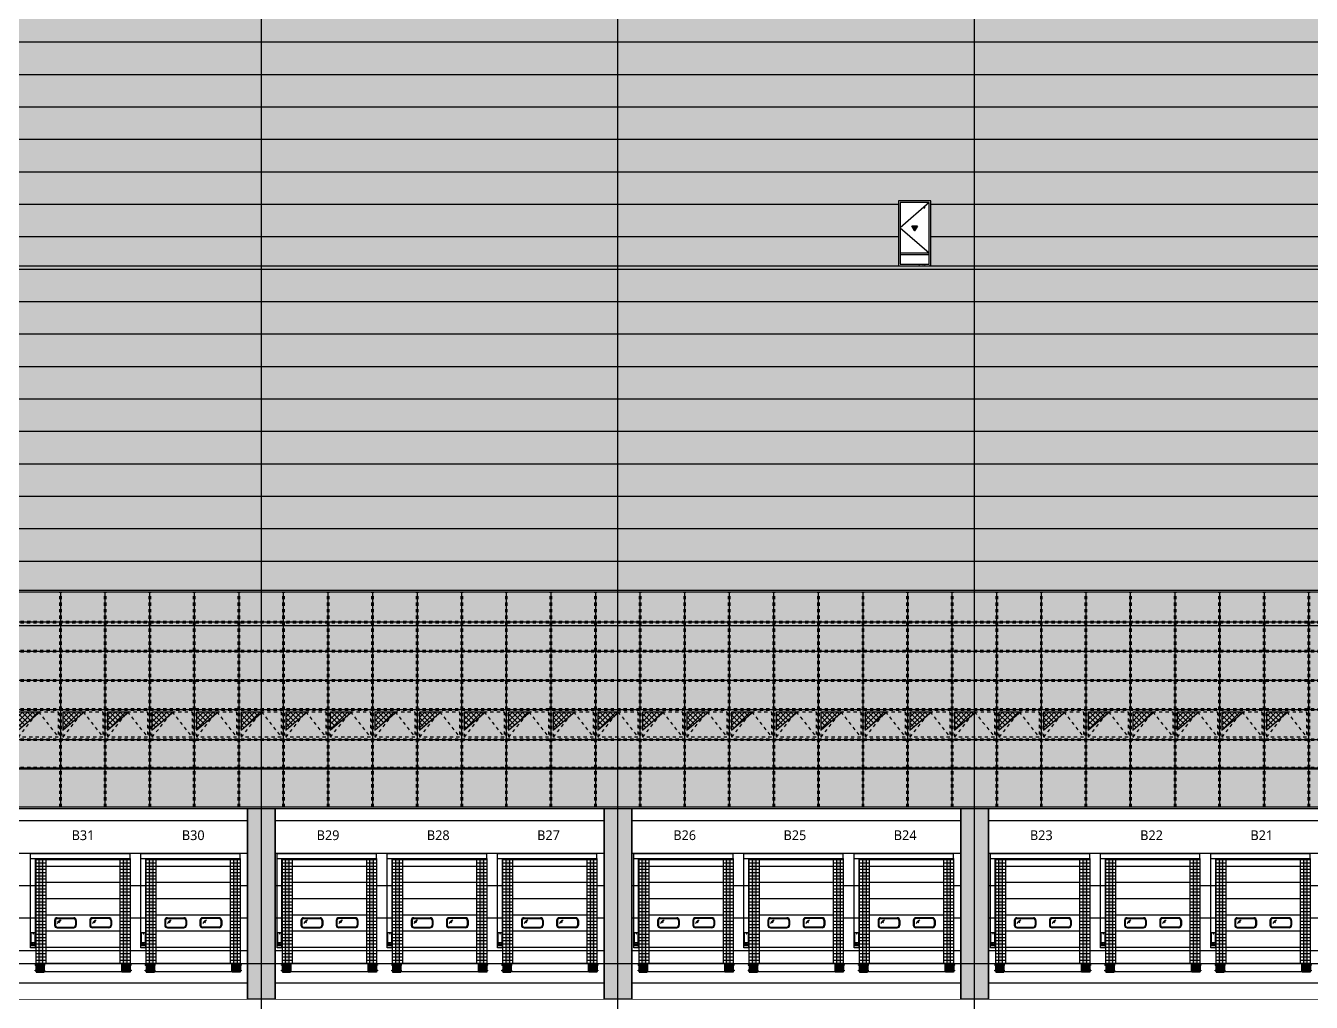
# Model space of a CAD drawing. Header units: millimetres. Extents: x 37653813 to 38677796, y 586285 to 874285.
# Drawn here: x 37840907 to 37880558, y 763942 to 794042 of the extents above; entities that cross this region are included whole.
import ezdxf
from ezdxf.enums import TextEntityAlignment as Align

# ---------------------------------------------------------------- set-up
doc = ezdxf.new("R2010")
doc.units = ezdxf.units.MM
doc.header["$LTSCALE"] = 1000
doc.header["$MEASUREMENT"] = 0
doc.linetypes.add('-HID', pattern=[2.5, 1.5, -1])
doc.linetypes.add('HIDDEN', pattern=[2, 1, -1])
doc.layers.get('0').update_dxf_attribs({"linetype": 'CONTINUOUS'})
doc.layers.get('Defpoints').update_dxf_attribs({"color": 161, "linetype": 'CONTINUOUS'})
for name, color, linetype in [('251', 251, 'CONTINUOUS'), ('cen', 1, 'CONTINUOUS'), ('ELE-3', 7, 'CONTINUOUS'), ('ELE-5', 5, 'CONTINUOUS'), ('ELE2', 3, 'CONTINUOUS'), ('HAT-251', 251, 'CONTINUOUS'), ('HAT-253', 253, 'CONTINUOUS'), ('HAT-BACK', 252, 'CONTINUOUS'), ('hatch', 8, 'CONTINUOUS'), ('OPEN', 1, '-HID'), ('TEX', 3, 'CONTINUOUS'), ('WID', 4, 'CONTINUOUS'), ('WIN', 4, 'CONTINUOUS'), ('WIN(커튼월)_외부', 4, 'CONTINUOUS'), ('WIN(커튼월_HID)_외부', 252, 'HIDDEN'), ('WIN_3(커튼월)_외부', 252, 'HIDDEN'), ('먹-적색 14', 14, 'CONTINUOUS'), ('먹-적색(가로선) 26', 26, 'CONTINUOUS'), ('먹-흰색 255', 255, 'CONTINUOUS')]:
    doc.layers.add(name, color=color, linetype=linetype)
doc.layers.add('먹-WIN(커튼월)', color=7, linetype='CONTINUOUS', true_color=0xe0f2ff)
doc.styles.add('나눔바른고딕', font='NanumBarunGothic.ttf')

# ---------------------------------------------------------------- blocks, each defined once
blk = doc.blocks.new('AW_1.0X1.5_(소방)')
at = {"ltscale": 1000}
blk.add_wipeout([(1000, 2000), (0, 2000), (0, 0), (1000, 0)], dxfattribs=at).dxf.layer = 'WID'
h = blk.add_hatch(color=1)
h.dxf.hatch_style = 1
h.paths.add_polyline_path([(500, 1075), (587, 1225), (413, 1225)])
at = {"layer": 'HAT-BACK', "ltscale": 1000}
h = blk.add_hatch(color=253, dxfattribs=at)
h.dxf.hatch_style = 1
edge = h.paths.add_edge_path()
edge.add_arc((200, 1800), 15, 180, 540, ccw=False)
at = {"color": 1}
blk.add_lwpolyline([(500, 1075), (587, 1225), (413, 1225)], close=True, dxfattribs=at)
at = {"ltscale": 1000}
blk.add_lwpolyline([(500, 1075), (413, 1225), (587, 1225)], close=True, dxfattribs=at)
blk.add_circle((200, 1800), 15, dxfattribs=at)
at = {"layer": 'OPEN', "ltscale": 700}
blk.add_lwpolyline([(50, 1950), (950, 1175), (50, 400)], dxfattribs=at)
at = {"layer": 'WID', "ltscale": 1000}
for p, q in [((950, 400), (50, 400)), ((950, 350), (50, 350))]:
    blk.add_line(p, q, dxfattribs=at)
for points in [[(1000, 0), (0, 0), (0, 2000), (1000, 2000)], [(950, 50), (50, 50), (50, 1950), (950, 1950)]]:
    blk.add_lwpolyline(points, close=True, dxfattribs=at)
at = {"layer": 'Defpoints', "style": '나눔바른고딕'}
blk.add_text('AW(1.0X1.5)-소방대진입창호', height=25, dxfattribs=at).set_placement((15, 15))
blk = doc.blocks.new('저온 OVERHEAD DOOR')
blk.add_wipeout([(2600, 3382), (-465, 3382), (-465, 3230), (-300, 3230), (-300, -250), (2600, -250)]).dxf.layer = 'ELE-5'
at = {"ltscale": 2}
for points in [[(-100, 3230), (-200, 3230), (-200, 0), (-100, 0)], [(2500, 3230), (2400, 3230), (2400, 0), (2500, 0)]]:
    blk.add_hatch(color=256, dxfattribs=at).paths.add_polyline_path(points)
for p, q in [((-465, 3382), (2600, 3382)), ((-465, 482), (-465, 3382)), ((-465, 3230), (2600, 3230)), ((-315, 482), (-315, 3230)), ((2600, 3230), (2600, 3382)), ((272, 1325), (272, 1175)), ((297, 1325), (297, 1175)), ((352, 1405), (862, 1405)), ((352, 1405), (862, 1405)), ((352, 1380), (862, 1380)), ((352, 1380), (862, 1380)), ((471, 1339), (357, 1230)), ((441, 1329), (368, 1260)), ((444, 1289), (409, 1253)), ((917, 1325), (917, 1175)), ((942, 1325), (942, 1175)), ((1358, 1325), (1358, 1175)), ((1383, 1325), (1383, 1175)), ((1948, 1405), (1438, 1405)), ((1948, 1405), (1438, 1405)), ((1948, 1380), (1438, 1380)), ((1948, 1380), (1438, 1380)), ((1558, 1339), (1444, 1230)), ((1528, 1329), (1455, 1260)), ((1531, 1289), (1496, 1253)), ((2003, 1325), (2003, 1175)), ((2028, 1325), (2028, 1175)), ((-445, 553), (-445, 953)), ((-445, 953), (-325, 953)), ((-390, 937), (-390, 928)), ((-380, 937), (-380, 928)), ((-325, 553), (-325, 953)), ((352, 1120), (862, 1120)), ((352, 1095), (862, 1095)), ((1948, 1120), (1438, 1120)), ((1948, 1095), (1438, 1095)), ((-315, 482), (-465, 482)), ((-445, 641), (-325, 641)), ((-445, 553), (-325, 553)), ((-425, 565), (-425, 574)), ((-355, 581), (-415, 581)), ((-415, 565), (-415, 574)), ((-385, 581), (-385, 641)), ((-355, 565), (-355, 574)), ((-345, 565), (-345, 574)), ((-300, 0), (-300, -270)), ((-300, 0), (-50, 0)), ((-290, 0), (-290, -270)), ((-280, 0), (-280, -270)), ((-270, 0), (-270, -270)), ((-260, 0), (-260, -270)), ((-250, 0), (-250, -270)), ((-240, 0), (-240, -270)), ((-230, 0), (-230, -270)), ((-220, 0), (-220, -270)), ((-210, 0), (-210, -270)), ((-200, 0), (-200, -270)), ((-190, 0), (-190, -270)), ((-180, 0), (-180, -270)), ((-170, 0), (-170, -270)), ((-160, 0), (-160, -270)), ((-150, 0), (-150, -270)), ((-140, 0), (-140, -270)), ((-130, 0), (-130, -270)), ((-120, 0), (-120, -270)), ((-110, 0), (-110, -270)), ((-100, 0), (-100, -270)), ((-90, 0), (-90, -270)), ((-80, 0), (-80, -270)), ((-70, 0), (-70, -270)), ((-60, 0), (-60, -270)), ((-50, 0), (-50, -270)), ((2600, 0), (2350, 0)), ((2350, 0), (2350, -270)), ((2360, 0), (2360, -270)), ((2370, 0), (2370, -270)), ((2380, 0), (2380, -270)), ((2390, 0), (2390, -270)), ((2400, 0), (2400, -270)), ((2410, 0), (2410, -270)), ((2420, 0), (2420, -270)), ((2430, 0), (2430, -270)), ((2440, 0), (2440, -270)), ((2450, 0), (2450, -270)), ((2460, 0), (2460, -270)), ((2470, 0), (2470, -270)), ((2480, 0), (2480, -270)), ((2490, 0), (2490, -270)), ((2500, 0), (2500, -270)), ((2510, 0), (2510, -270)), ((2520, 0), (2520, -270)), ((2530, 0), (2530, -270)), ((2540, 0), (2540, -270)), ((2550, 0), (2550, -270)), ((2560, 0), (2560, -270)), ((2570, 0), (2570, -270)), ((2580, 0), (2580, -270)), ((2590, 0), (2590, -270)), ((2600, 0), (2600, -270)), ((-329, -42), (-330, -43)), ((-330, -43), (-330, -59)), ((-330, -59), (-329, -60)), ((-329, -210), (-330, -211)), ((-330, -211), (-330, -227)), ((-330, -227), (-329, -228)), ((-329, -42), (-317, -42)), ((-329, -60), (-317, -60)), ((-329, -210), (-317, -210)), ((-329, -228), (-317, -228)), ((-317, -40), (-317, -62)), ((-306, -40), (-317, -40)), ((-317, -42), (-44, -42)), ((-317, -60), (-44, -60)), ((-306, -62), (-317, -62)), ((-317, -208), (-317, -230)), ((-306, -208), (-317, -208)), ((-317, -210), (-44, -210)), ((-317, -228), (-44, -228)), ((-306, -230), (-317, -230)), ((-306, -15), (-300, -15)), ((-306, -15), (-306, -255)), ((-306, -25), (-296, -15)), ((-306, -25), (-306, -245)), ((-296, -255), (-306, -245)), ((-306, -255), (-300, -255)), ((-300, -15), (-300, -255)), ((-300, -245), (-300, -270)), ((-300, -270), (-50, -270)), ((-231, -15), (-296, -15)), ((-231, -255), (-296, -255)), ((-231, -255), (-231, -15)), ((-119, -25), (-109, -15)), ((-119, -25), (-119, -245)), ((-109, -255), (-119, -245)), ((-50, -15), (-109, -15)), ((-50, -255), (-109, -255)), ((-50, -15), (-44, -15)), ((-50, -15), (-50, -255)), ((-50, -245), (-50, -270)), ((-50, -255), (-44, -255)), ((-44, -15), (-44, -255)), ((-37, -40), (-44, -40)), ((-37, -62), (-44, -62)), ((-37, -208), (-44, -208)), ((-37, -230), (-44, -230)), ((-37, -40), (-37, -62)), ((-37, -208), (-37, -230)), ((2337, -40), (2337, -62)), ((2337, -40), (2344, -40)), ((2337, -62), (2344, -62)), ((2337, -208), (2337, -230)), ((2337, -208), (2344, -208)), ((2337, -230), (2344, -230)), ((2350, -15), (2344, -15)), ((2344, -15), (2344, -255)), ((2617, -42), (2344, -42)), ((2617, -60), (2344, -60)), ((2617, -210), (2344, -210)), ((2617, -228), (2344, -228)), ((2350, -255), (2344, -255)), ((2350, -15), (2409, -15)), ((2350, -15), (2350, -255)), ((2350, -245), (2350, -270)), ((2350, -255), (2409, -255)), ((2600, -270), (2350, -270)), ((2419, -25), (2409, -15)), ((2409, -255), (2419, -245)), ((2419, -25), (2419, -245)), ((2531, -15), (2596, -15)), ((2531, -255), (2531, -15)), ((2531, -255), (2596, -255)), ((2606, -25), (2596, -15)), ((2596, -255), (2606, -245)), ((2606, -15), (2600, -15)), ((2600, -15), (2600, -255)), ((2600, -245), (2600, -270)), ((2606, -255), (2600, -255)), ((2606, -15), (2606, -255)), ((2606, -25), (2606, -245)), ((2606, -40), (2617, -40)), ((2606, -62), (2617, -62)), ((2606, -208), (2617, -208)), ((2606, -230), (2617, -230)), ((2617, -40), (2617, -62)), ((2629, -42), (2617, -42)), ((2629, -60), (2617, -60)), ((2617, -208), (2617, -230)), ((2629, -210), (2617, -210)), ((2629, -228), (2617, -228)), ((2629, -42), (2630, -43)), ((2630, -59), (2629, -60)), ((2629, -210), (2630, -211)), ((2630, -227), (2629, -228)), ((2630, -43), (2630, -59)), ((2630, -211), (2630, -227))]:
    blk.add_line(p, q)
at = {"linetype": 'Continuous', "lineweight": -3}
for p, q in [((-300, 3200), (0, 3200)), ((0, 3200), (2300, 3200)), ((2300, 3200), (2600, 3200)), ((-300, 3100), (0, 3100)), ((-300, 3100), (0, 3100)), ((-300, 3000), (0, 3000)), ((-300, 3000), (0, 3000)), ((-300, 2900), (0, 2900)), ((-300, 2900), (0, 2900)), ((-300, 2800), (0, 2800)), ((-300, 2800), (0, 2800)), ((-300, 2800), (0, 2800)), ((0, 3000), (2300, 3000)), ((2300, 3100), (2600, 3100)), ((2300, 3100), (2600, 3100)), ((2300, 3000), (2600, 3000)), ((2300, 3000), (2600, 3000)), ((2300, 2900), (2600, 2900)), ((2300, 2900), (2600, 2900)), ((2300, 2800), (2600, 2800)), ((2300, 2800), (2600, 2800)), ((2300, 2800), (2600, 2800)), ((-300, 2700), (0, 2700)), ((-300, 2700), (0, 2700)), ((-300, 2700), (0, 2700)), ((-300, 2700), (0, 2700)), ((-300, 2700), (0, 2700)), ((-300, 2700), (0, 2700)), ((-300, 2700), (0, 2700)), ((-300, 2700), (0, 2700)), ((-300, 2700), (0, 2700)), ((-300, 2600), (0, 2600)), ((-300, 2600), (0, 2600)), ((-300, 2600), (0, 2600)), ((-300, 2600), (0, 2600)), ((-300, 2600), (0, 2600)), ((-300, 2600), (0, 2600)), ((-300, 2600), (0, 2600)), ((-300, 2600), (0, 2600)), ((-300, 2600), (0, 2600)), ((-300, 2600), (0, 2600)), ((-300, 2600), (0, 2600)), ((-300, 2600), (0, 2600)), ((-300, 2600), (0, 2600)), ((-300, 2600), (0, 2600)), ((-300, 2600), (0, 2600)), ((-300, 2600), (0, 2600)), ((-300, 2600), (0, 2600)), ((-300, 2600), (0, 2600)), ((-300, 2500), (0, 2500)), ((-300, 2500), (0, 2500)), ((-300, 2500), (0, 2500)), ((-300, 2500), (0, 2500)), ((-300, 2500), (0, 2500)), ((-300, 2500), (0, 2500)), ((-300, 2500), (0, 2500)), ((-300, 2500), (0, 2500)), ((-300, 2500), (0, 2500)), ((-300, 2500), (0, 2500)), ((-300, 2500), (0, 2500)), ((-300, 2500), (0, 2500)), ((-300, 2500), (0, 2500)), ((-300, 2500), (0, 2500)), ((-300, 2500), (0, 2500)), ((-300, 2500), (0, 2500)), ((-300, 2500), (0, 2500)), ((-300, 2500), (0, 2500)), ((-300, 2400), (0, 2400)), ((-300, 2400), (0, 2400)), ((-300, 2400), (0, 2400)), ((-300, 2400), (0, 2400)), ((-300, 2400), (0, 2400)), ((-300, 2400), (0, 2400)), ((-300, 2400), (0, 2400)), ((-300, 2400), (0, 2400)), ((-300, 2400), (0, 2400)), ((-300, 2400), (0, 2400)), ((-300, 2400), (0, 2400)), ((-300, 2400), (0, 2400)), ((-300, 2400), (0, 2400)), ((-300, 2400), (0, 2400)), ((-300, 2400), (0, 2400)), ((-300, 2400), (0, 2400)), ((-300, 2400), (0, 2400)), ((-300, 2400), (0, 2400)), ((2300, 2700), (2600, 2700)), ((2300, 2700), (2600, 2700)), ((2300, 2700), (2600, 2700)), ((2300, 2700), (2600, 2700)), ((2300, 2700), (2600, 2700)), ((2300, 2700), (2600, 2700)), ((2300, 2700), (2600, 2700)), ((2300, 2700), (2600, 2700)), ((2300, 2700), (2600, 2700)), ((2300, 2600), (2600, 2600)), ((2300, 2600), (2600, 2600)), ((2300, 2600), (2600, 2600)), ((2300, 2600), (2600, 2600)), ((2300, 2600), (2600, 2600)), ((2300, 2600), (2600, 2600)), ((2300, 2600), (2600, 2600)), ((2300, 2600), (2600, 2600)), ((2300, 2600), (2600, 2600)), ((2300, 2600), (2600, 2600)), ((2300, 2600), (2600, 2600)), ((2300, 2600), (2600, 2600)), ((2300, 2600), (2600, 2600)), ((2300, 2600), (2600, 2600)), ((2300, 2600), (2600, 2600)), ((2300, 2600), (2600, 2600)), ((2300, 2600), (2600, 2600)), ((2300, 2600), (2600, 2600)), ((2300, 2500), (2600, 2500)), ((2300, 2500), (2600, 2500)), ((2300, 2500), (2600, 2500)), ((2300, 2500), (2600, 2500)), ((2300, 2500), (2600, 2500)), ((2300, 2500), (2600, 2500)), ((2300, 2500), (2600, 2500)), ((2300, 2500), (2600, 2500)), ((2300, 2500), (2600, 2500)), ((2300, 2500), (2600, 2500)), ((2300, 2500), (2600, 2500)), ((2300, 2500), (2600, 2500)), ((2300, 2500), (2600, 2500)), ((2300, 2500), (2600, 2500)), ((2300, 2500), (2600, 2500)), ((2300, 2500), (2600, 2500)), ((2300, 2500), (2600, 2500)), ((2300, 2500), (2600, 2500)), ((2300, 2400), (2600, 2400)), ((2300, 2400), (2600, 2400)), ((2300, 2400), (2600, 2400)), ((2300, 2400), (2600, 2400)), ((2300, 2400), (2600, 2400)), ((2300, 2400), (2600, 2400)), ((2300, 2400), (2600, 2400)), ((2300, 2400), (2600, 2400)), ((2300, 2400), (2600, 2400)), ((2300, 2400), (2600, 2400)), ((2300, 2400), (2600, 2400)), ((2300, 2400), (2600, 2400)), ((2300, 2400), (2600, 2400)), ((2300, 2400), (2600, 2400)), ((2300, 2400), (2600, 2400)), ((2300, 2400), (2600, 2400)), ((2300, 2400), (2600, 2400)), ((2300, 2400), (2600, 2400)), ((-300, 2300), (0, 2300)), ((-300, 2300), (0, 2300)), ((-300, 2300), (0, 2300)), ((-300, 2300), (0, 2300)), ((-300, 2300), (0, 2300)), ((-300, 2300), (0, 2300)), ((-300, 2300), (0, 2300)), ((-300, 2300), (0, 2300)), ((-300, 2300), (0, 2300)), ((-300, 2300), (0, 2300)), ((-300, 2300), (0, 2300)), ((-300, 2300), (0, 2300)), ((-300, 2300), (0, 2300)), ((-300, 2300), (0, 2300)), ((-300, 2300), (0, 2300)), ((-300, 2300), (0, 2300)), ((-300, 2300), (0, 2300)), ((-300, 2300), (0, 2300)), ((-300, 2200), (0, 2200)), ((-300, 2200), (0, 2200)), ((-300, 2200), (0, 2200)), ((-300, 2200), (0, 2200)), ((-300, 2200), (0, 2200)), ((-300, 2200), (0, 2200)), ((-300, 2200), (0, 2200)), ((-300, 2200), (0, 2200)), ((-300, 2200), (0, 2200)), ((-300, 2200), (0, 2200)), ((-300, 2200), (0, 2200)), ((-300, 2200), (0, 2200)), ((-300, 2100), (0, 2100)), ((-300, 2100), (0, 2100)), ((-300, 2100), (0, 2100)), ((-300, 2100), (0, 2100)), ((-300, 2100), (0, 2100)), ((-300, 2100), (0, 2100)), ((-300, 2100), (0, 2100)), ((-300, 2100), (0, 2100)), ((-300, 2100), (0, 2100)), ((-300, 2100), (0, 2100)), ((-300, 2100), (0, 2100)), ((-300, 2100), (0, 2100)), ((-300, 2000), (0, 2000)), ((-300, 2000), (0, 2000)), ((-300, 2000), (0, 2000)), ((-300, 2000), (0, 2000)), ((-300, 2000), (0, 2000)), ((-300, 2000), (0, 2000)), ((-300, 2000), (0, 2000)), ((-300, 2000), (0, 2000)), ((-300, 2000), (0, 2000)), ((-300, 2000), (0, 2000)), ((-300, 2000), (0, 2000)), ((-300, 2000), (0, 2000)), ((2300, 2300), (2600, 2300)), ((2300, 2300), (2600, 2300)), ((2300, 2300), (2600, 2300)), ((2300, 2300), (2600, 2300)), ((2300, 2300), (2600, 2300)), ((2300, 2300), (2600, 2300)), ((2300, 2300), (2600, 2300)), ((2300, 2300), (2600, 2300)), ((2300, 2300), (2600, 2300)), ((2300, 2300), (2600, 2300)), ((2300, 2300), (2600, 2300)), ((2300, 2300), (2600, 2300)), ((2300, 2300), (2600, 2300)), ((2300, 2300), (2600, 2300)), ((2300, 2300), (2600, 2300)), ((2300, 2300), (2600, 2300)), ((2300, 2300), (2600, 2300)), ((2300, 2300), (2600, 2300)), ((2300, 2200), (2600, 2200)), ((2300, 2200), (2600, 2200)), ((2300, 2200), (2600, 2200)), ((2300, 2200), (2600, 2200)), ((2300, 2200), (2600, 2200)), ((2300, 2200), (2600, 2200)), ((2300, 2200), (2600, 2200)), ((2300, 2200), (2600, 2200)), ((2300, 2200), (2600, 2200)), ((2300, 2200), (2600, 2200)), ((2300, 2200), (2600, 2200)), ((2300, 2200), (2600, 2200)), ((2300, 2100), (2600, 2100)), ((2300, 2100), (2600, 2100)), ((2300, 2100), (2600, 2100)), ((2300, 2100), (2600, 2100)), ((2300, 2100), (2600, 2100)), ((2300, 2100), (2600, 2100)), ((2300, 2100), (2600, 2100)), ((2300, 2100), (2600, 2100)), ((2300, 2100), (2600, 2100)), ((2300, 2100), (2600, 2100)), ((2300, 2100), (2600, 2100)), ((2300, 2100), (2600, 2100)), ((2300, 2000), (2600, 2000)), ((2300, 2000), (2600, 2000)), ((2300, 2000), (2600, 2000)), ((2300, 2000), (2600, 2000)), ((2300, 2000), (2600, 2000)), ((2300, 2000), (2600, 2000)), ((2300, 2000), (2600, 2000)), ((2300, 2000), (2600, 2000)), ((2300, 2000), (2600, 2000)), ((2300, 2000), (2600, 2000)), ((2300, 2000), (2600, 2000)), ((2300, 2000), (2600, 2000)), ((-300, 1900), (0, 1900)), ((-300, 1900), (0, 1900)), ((-300, 1900), (0, 1900)), ((-300, 1900), (0, 1900)), ((-300, 1900), (0, 1900)), ((-300, 1900), (0, 1900)), ((-300, 1900), (0, 1900)), ((-300, 1900), (0, 1900)), ((-300, 1900), (0, 1900)), ((-300, 1900), (0, 1900)), ((-300, 1900), (0, 1900)), ((-300, 1900), (0, 1900)), ((-300, 1800), (0, 1800)), ((-300, 1800), (0, 1800)), ((-300, 1800), (0, 1800)), ((-300, 1800), (0, 1800)), ((-300, 1800), (0, 1800)), ((-300, 1800), (0, 1800)), ((-300, 1800), (0, 1800)), ((-300, 1800), (0, 1800)), ((-300, 1800), (0, 1800)), ((-300, 1800), (0, 1800)), ((-300, 1800), (0, 1800)), ((-300, 1800), (0, 1800)), ((-300, 1700), (0, 1700)), ((-300, 1700), (0, 1700)), ((-300, 1700), (0, 1700)), ((-300, 1700), (0, 1700)), ((-300, 1700), (0, 1700)), ((-300, 1700), (0, 1700)), ((-300, 1700), (0, 1700)), ((-300, 1700), (0, 1700)), ((-300, 1700), (0, 1700)), ((-300, 1700), (0, 1700)), ((-300, 1700), (0, 1700)), ((-300, 1700), (0, 1700)), ((-300, 1600), (0, 1600)), ((-300, 1600), (0, 1600)), ((-300, 1600), (0, 1600)), ((2300, 1900), (2600, 1900)), ((2300, 1900), (2600, 1900)), ((2300, 1900), (2600, 1900)), ((2300, 1900), (2600, 1900)), ((2300, 1900), (2600, 1900)), ((2300, 1900), (2600, 1900)), ((2300, 1900), (2600, 1900)), ((2300, 1900), (2600, 1900)), ((2300, 1900), (2600, 1900)), ((2300, 1900), (2600, 1900)), ((2300, 1900), (2600, 1900)), ((2300, 1900), (2600, 1900)), ((2300, 1800), (2600, 1800)), ((2300, 1800), (2600, 1800)), ((2300, 1800), (2600, 1800)), ((2300, 1800), (2600, 1800)), ((2300, 1800), (2600, 1800)), ((2300, 1800), (2600, 1800)), ((2300, 1800), (2600, 1800)), ((2300, 1800), (2600, 1800)), ((2300, 1800), (2600, 1800)), ((2300, 1800), (2600, 1800)), ((2300, 1800), (2600, 1800)), ((2300, 1800), (2600, 1800)), ((2300, 1700), (2600, 1700)), ((2300, 1700), (2600, 1700)), ((2300, 1700), (2600, 1700)), ((2300, 1700), (2600, 1700)), ((2300, 1700), (2600, 1700)), ((2300, 1700), (2600, 1700)), ((2300, 1700), (2600, 1700)), ((2300, 1700), (2600, 1700)), ((2300, 1700), (2600, 1700)), ((2300, 1700), (2600, 1700)), ((2300, 1700), (2600, 1700)), ((2300, 1700), (2600, 1700)), ((2300, 1600), (2600, 1600)), ((2300, 1600), (2600, 1600)), ((2300, 1600), (2600, 1600)), ((-300, 1500), (0, 1500)), ((-300, 1500), (0, 1500)), ((-300, 1500), (0, 1500)), ((-300, 1400), (0, 1400)), ((-300, 1400), (0, 1400)), ((-300, 1400), (0, 1400)), ((-300, 1300), (0, 1300)), ((-300, 1300), (0, 1300)), ((-300, 1200), (0, 1200)), ((-300, 1200), (0, 1200)), ((2300, 1500), (2600, 1500)), ((2300, 1500), (2600, 1500)), ((2300, 1500), (2600, 1500)), ((2300, 1400), (2600, 1400)), ((2300, 1400), (2600, 1400)), ((2300, 1400), (2600, 1400)), ((2300, 1300), (2600, 1300)), ((2300, 1300), (2600, 1300)), ((2300, 1200), (2600, 1200)), ((2300, 1200), (2600, 1200)), ((-300, 1100), (0, 1100)), ((-300, 1000), (0, 1000)), ((-300, 900), (0, 900)), ((-300, 800), (0, 800)), ((2300, 1100), (2600, 1100)), ((2300, 1000), (2600, 1000)), ((2300, 900), (2600, 900)), ((2300, 800), (2600, 800)), ((-300, 700), (0, 700)), ((-300, 600), (0, 600)), ((-300, 500), (0, 500)), ((-300, 400), (0, 400)), ((2300, 700), (2600, 700)), ((2300, 600), (2600, 600)), ((2300, 500), (2600, 500)), ((2300, 400), (2600, 400)), ((-300, 300), (0, 300)), ((-300, 200), (0, 200)), ((-300, 100), (0, 100)), ((2300, 300), (2600, 300)), ((2300, 200), (2600, 200)), ((2300, 100), (2600, 100))]:
    blk.add_line(p, q, dxfattribs=at)
at = {"linetype": 'ByBlock', "ltscale": 0.017}
for p, q in [((0, 2500), (2300, 2500)), ((0, 2500), (2300, 2500)), ((0, 2500), (2300, 2500)), ((0, 2500), (2300, 2500)), ((0, 2000), (2300, 2000)), ((0, 1500), (2300, 1500)), ((0, 1000), (2300, 1000)), ((0, 500), (2300, 500))]:
    blk.add_line(p, q, dxfattribs=at)
at = {"linetype": 'ByBlock'}
for p, q in [((-330, -43), (-44, -43)), ((-330, -59), (-44, -59)), ((-330, -211), (-44, -211)), ((-330, -227), (-44, -227)), ((-329, -60), (-329, -42)), ((-329, -228), (-329, -210)), ((2630, -43), (2344, -43)), ((2630, -59), (2344, -59)), ((2630, -211), (2344, -211)), ((2630, -227), (2344, -227)), ((2629, -60), (2629, -42)), ((2629, -228), (2629, -210))]:
    blk.add_line(p, q, dxfattribs=at)
at = {"ltscale": 0.002}
for points in [[(-300, 3230), (0, 3230), (0, 0), (-300, 0)], [(-200, 3230), (-100, 3230), (-100, 0), (-200, 0)], [(2300, 3230), (2600, 3230), (2600, 0), (2300, 0)], [(2400, 3230), (2500, 3230), (2500, 0), (2400, 0)], [(-44, -250), (2344, -250), (2344, 0), (-44, 0)]]:
    blk.add_lwpolyline(points, close=True, dxfattribs=at)
for points in [[(2419, 0), (2350, 0)], [(-119, 0), (-50, 0)]]:
    blk.add_lwpolyline(points)
for centre in [(-282, -51), (-282, -219), (-95, -51), (-95, -219), (2395, -51), (2395, -219), (2582, -51), (2582, -219)]:
    blk.add_circle(centre, 10.2)
for centre, radius, start, end in [((352, 1325), 80, 90, 180), ((352, 1325), 80, 90, 180), ((352, 1325), 55, 90, 180), ((352, 1325), 55, 90, 180), ((862, 1325), 80, 0, 90), ((862, 1325), 80, 0, 90), ((862, 1325), 55, 0, 90), ((862, 1325), 55, 0, 90), ((1438, 1325), 80, 90, 180), ((1438, 1325), 80, 90, 180), ((1438, 1325), 55, 90, 180), ((1438, 1325), 55, 90, 180), ((1948, 1325), 80, 0, 90), ((1948, 1325), 80, 0, 90), ((1948, 1325), 55, 0, 90), ((1948, 1325), 55, 0, 90), ((-385, 921), 8.5, 128.1459, 269.9989), ((-385, 937), 5.25, 90, 180.0006), ((-385, 937), 5.25, 359.9994, 90), ((-385, 921), 8.5, 270.0011, 51.8541), ((352, 1175), 80, 180, 270), ((352, 1175), 55, 180, 270), ((862, 1175), 80, 270, 0), ((862, 1175), 55, 270, 0), ((1438, 1175), 80, 180, 270), ((1438, 1175), 55, 180, 270), ((1948, 1175), 80, 270, 0), ((1948, 1175), 55, 270, 0), ((-420, 581), 8.5, 90.0011, 231.8541), ((-420, 565), 5.25, 179.9994, 270), ((-420, 581), 8.5, 308.1459, 89.9989), ((-420, 565), 5.25, 270, 0.0006), ((-350, 581), 8.5, 90.0011, 231.8541), ((-350, 565), 5.25, 179.9994, 270), ((-350, 581), 8.5, 308.1459, 89.9989), ((-350, 565), 5.25, 270, 0.0006)]:
    blk.add_arc(centre, radius, start, end)
blk = doc.blocks.new('C7C7A-B2-B1 입면')
at = {"ltscale": 0.1}
blk.add_wipeout([(44182294, -1439339), (44183144, -1439339), (44183144, -1427839), (44182294, -1427839)], dxfattribs=at).dxf.layer = 'HAT-251'
at = {"layer": 'HAT-251', "ltscale": 0.1}
h = blk.add_hatch(color=256, dxfattribs=at)
h.dxf.hatch_style = 1
h.paths.add_polyline_path([(44182294, -1427839), (44183144, -1427839), (44183144, -1439339), (44182294, -1439339)])
at = {"layer": 'ELE-3', "ltscale": 0.1}
blk.add_lwpolyline([(44182294, -1427839), (44183144, -1427839), (44183144, -1439339), (44182294, -1439339)], close=True, dxfattribs=at)
at = {"layer": 'ELE-3', "ltscale": 1000}
blk.add_lwpolyline([(44183144, -1439339), (44183144, -1431289)], dxfattribs=at)
at = {"layer": 'HAT-251', "ltscale": 0.1}
blk.add_lwpolyline([(44183144, -1439339), (44182294, -1439339), (44182294, -1427839), (44183144, -1427839)], close=True, dxfattribs=at)
blk.add_lwpolyline([(44182294, -1431289), (44182294, -1439339)], dxfattribs=at)
blk = doc.blocks.new('A$C2DB153E7')
at = {"layer": 'hatch'}
h = blk.add_hatch(dxfattribs=at)
h.set_pattern_fill('_USER', color=252, scale=112.5, angle=45, double=1, pattern_type=0)
h.set_pattern_definition([(45, (-5906.34, -13786.88), (-79.5495, 79.5495), []), (135, (-5906.34, -13786.88), (-79.5495, -79.5495), [])])
h.paths.add_polyline_path([(663, 0), (0, -562), (0, 0)])
at = {"layer": 'hatch', "color": 252}
blk.add_lwpolyline([(663, 0), (0, -562), (0, 0)], close=True, dxfattribs=at)
blk = doc.blocks.new('A$C26893fde')
blk.add_wipeout([(8127, 7190), (174352, 7190), (174352, 460), (8127, 460)])
at = {"layer": '먹-WIN(커튼월)', "ltscale": 0.1}
h = blk.add_hatch(dxfattribs=at)
h.set_pattern_fill('DOTS', color=254, scale=3000)
h.set_pattern_definition([(0, (-37795372.14, -766752.47), (93.75, 187.5), [0, -187.5])])
h.paths.add_polyline_path([(174302, 7140), (8177, 7140), (8177, 4390), (174302, 4390)])
h = blk.add_hatch(dxfattribs=at)
h.set_pattern_fill('DOTS', color=256, scale=3000)
h.set_pattern_definition([(0, (-37795372.14, -769452.47), (93.75, 187.5), [0, -187.5])])
h.paths.add_polyline_path([(174302, 4390), (8177, 4390), (8177, 1690), (174302, 1690)])
h = blk.add_hatch(dxfattribs=at)
h.set_pattern_fill('DOTS', color=254, scale=3000)
h.set_pattern_definition([(0, (-37795372.14, -772202.47), (93.75, 187.5), [0, -187.5])])
h.paths.add_polyline_path([(174302, 1690), (8177, 1690), (8177, 510), (174302, 510)])
at = {"layer": 'WIN(커튼월)_외부', "ltscale": 1000}
for p, q in [((8127, 7190), (174352, 7190)), ((8127, 7190), (174352, 7190)), ((8177, 7140), (174302, 7140)), ((46614, 510), (46614, 7140)), ((47989, 510), (47989, 7140)), ((49364, 510), (49364, 7140)), ((50739, 510), (50739, 7140)), ((52114, 510), (52114, 7140)), ((53489, 510), (53489, 7140)), ((54864, 510), (54864, 7140)), ((56239, 510), (56239, 7140)), ((57614, 510), (57614, 7140)), ((58989, 510), (58989, 7140)), ((60364, 510), (60364, 7140)), ((61739, 510), (61739, 7140)), ((63114, 510), (63114, 7140)), ((64489, 510), (64489, 7140)), ((65864, 510), (65864, 7140)), ((67239, 510), (67239, 7140)), ((68614, 510), (68614, 7140)), ((69989, 510), (69989, 7140)), ((71364, 510), (71364, 7140)), ((72739, 510), (72739, 7140)), ((74114, 510), (74114, 7140)), ((75489, 510), (75489, 7140)), ((76864, 510), (76864, 7140)), ((78239, 510), (78239, 7140)), ((79614, 510), (79614, 7140)), ((80989, 510), (80989, 7140)), ((82364, 510), (82364, 7140)), ((83739, 510), (83739, 7140)), ((85114, 510), (85114, 7140)), ((8177, 6215), (174252, 6215)), ((8177, 6215), (174252, 6215)), ((8177, 6215), (174252, 6215)), ((8177, 6215), (174252, 6215)), ((8177, 5315), (174252, 5315)), ((8177, 5315), (174252, 5315)), ((8177, 5315), (174252, 5315)), ((8177, 5315), (174252, 5315)), ((8177, 4415), (174252, 4415)), ((8177, 4415), (174252, 4415)), ((8177, 4415), (174252, 4415)), ((8177, 4415), (174252, 4415)), ((8177, 3515), (174252, 3515)), ((8177, 2590), (174252, 2590)), ((8177, 1715), (174252, 1715)), ((8127, 460), (174352, 460)), ((8177, 510), (174302, 510))]:
    blk.add_line(p, q, dxfattribs=at)
at = {"layer": 'WIN(커튼월_HID)_외부', "ltscale": 0.1}
for p, q in [((46589, 510), (46589, 7140)), ((46639, 510), (46639, 7140)), ((47964, 510), (47964, 7140)), ((48014, 510), (48014, 7140)), ((49339, 510), (49339, 7140)), ((49389, 510), (49389, 7140)), ((50714, 510), (50714, 7140)), ((50764, 510), (50764, 7140)), ((52089, 510), (52089, 7140)), ((52139, 510), (52139, 7140)), ((53464, 510), (53464, 7140)), ((53514, 510), (53514, 7140)), ((54839, 510), (54839, 7140)), ((54889, 510), (54889, 7140)), ((56214, 510), (56214, 7140)), ((56264, 510), (56264, 7140)), ((57589, 510), (57589, 7140)), ((57639, 510), (57639, 7140)), ((58964, 510), (58964, 7140)), ((59014, 510), (59014, 7140)), ((60339, 510), (60339, 7140)), ((60389, 510), (60389, 7140)), ((61714, 510), (61714, 7140)), ((61764, 510), (61764, 7140)), ((63089, 510), (63089, 7140)), ((63139, 510), (63139, 7140)), ((64464, 510), (64464, 7140)), ((64514, 510), (64514, 7140)), ((65839, 510), (65839, 7140)), ((65889, 510), (65889, 7140)), ((67214, 510), (67214, 7140)), ((67264, 510), (67264, 7140)), ((68589, 510), (68589, 7140)), ((68639, 510), (68639, 7140)), ((69964, 510), (69964, 7140)), ((70014, 510), (70014, 7140)), ((71339, 510), (71339, 7140)), ((71389, 510), (71389, 7140)), ((72714, 510), (72714, 7140)), ((72764, 510), (72764, 7140)), ((74089, 510), (74089, 7140)), ((74139, 510), (74139, 7140)), ((75464, 510), (75464, 7140)), ((75514, 510), (75514, 7140)), ((76839, 510), (76839, 7140)), ((76889, 510), (76889, 7140)), ((78214, 510), (78214, 7140)), ((78264, 510), (78264, 7140)), ((79589, 510), (79589, 7140)), ((79639, 510), (79639, 7140)), ((80964, 510), (80964, 7140)), ((81014, 510), (81014, 7140)), ((82339, 510), (82339, 7140)), ((82389, 510), (82389, 7140)), ((83714, 510), (83714, 7140)), ((83764, 510), (83764, 7140)), ((85089, 510), (85089, 7140)), ((85139, 510), (85139, 7140)), ((8172, 6190), (174247, 6190)), ((8177, 6240), (174252, 6240)), ((8172, 5290), (174247, 5290)), ((8177, 5340), (174252, 5340)), ((8172, 4390), (174247, 4390)), ((8177, 4440), (174252, 4440)), ((8177, 3540), (174252, 3540)), ((8177, 3490), (174252, 3490)), ((8177, 2615), (174252, 2615)), ((8177, 2565), (174252, 2565)), ((8177, 1740), (174252, 1740)), ((8177, 1690), (174252, 1690))]:
    blk.add_line(p, q, dxfattribs=at)
for points in [[(45314, 3440), (46539, 3440), (46539, 2665), (45314, 2665)], [(46689, 3440), (47914, 3440), (47914, 2665), (46689, 2665)], [(48064, 3440), (49289, 3440), (49289, 2665), (48064, 2665)], [(49439, 3440), (50664, 3440), (50664, 2665), (49439, 2665)], [(50814, 3440), (52039, 3440), (52039, 2665), (50814, 2665)], [(52189, 3440), (53414, 3440), (53414, 2665), (52189, 2665)], [(53564, 3440), (54789, 3440), (54789, 2665), (53564, 2665)], [(54939, 3440), (56164, 3440), (56164, 2665), (54939, 2665)], [(56314, 3440), (57539, 3440), (57539, 2665), (56314, 2665)], [(57689, 3440), (58914, 3440), (58914, 2665), (57689, 2665)], [(59064, 3440), (60289, 3440), (60289, 2665), (59064, 2665)], [(60439, 3440), (61664, 3440), (61664, 2665), (60439, 2665)], [(61814, 3440), (63039, 3440), (63039, 2665), (61814, 2665)], [(63189, 3440), (64414, 3440), (64414, 2665), (63189, 2665)], [(64564, 3440), (65789, 3440), (65789, 2665), (64564, 2665)], [(65939, 3440), (67164, 3440), (67164, 2665), (65939, 2665)], [(67314, 3440), (68539, 3440), (68539, 2665), (67314, 2665)], [(68689, 3440), (69914, 3440), (69914, 2665), (68689, 2665)], [(70064, 3440), (71289, 3440), (71289, 2665), (70064, 2665)], [(71439, 3440), (72664, 3440), (72664, 2665), (71439, 2665)], [(72814, 3440), (74039, 3440), (74039, 2665), (72814, 2665)], [(74189, 3440), (75414, 3440), (75414, 2665), (74189, 2665)], [(75564, 3440), (76789, 3440), (76789, 2665), (75564, 2665)], [(76939, 3440), (78164, 3440), (78164, 2665), (76939, 2665)], [(78314, 3440), (79539, 3440), (79539, 2665), (78314, 2665)], [(79689, 3440), (80914, 3440), (80914, 2665), (79689, 2665)], [(81064, 3440), (82289, 3440), (82289, 2665), (81064, 2665)], [(82439, 3440), (83664, 3440), (83664, 2665), (82439, 2665)], [(83814, 3440), (85039, 3440), (85039, 2665), (83814, 2665)]]:
    blk.add_lwpolyline(points, close=True, dxfattribs=at)
at = {"layer": 'WIN_3(커튼월)_외부', "ltscale": 0.1}
for points in [[(45314, 2665), (45927, 3440), (46539, 2665)], [(46689, 2665), (47302, 3440), (47914, 2665)], [(48064, 2665), (48677, 3440), (49289, 2665)], [(49439, 2665), (50052, 3440), (50664, 2665)], [(50814, 2665), (51427, 3440), (52039, 2665)], [(52189, 2665), (52802, 3440), (53414, 2665)], [(53564, 2665), (54177, 3440), (54789, 2665)], [(54939, 2665), (55552, 3440), (56164, 2665)], [(56314, 2665), (56927, 3440), (57539, 2665)], [(57689, 2665), (58302, 3440), (58914, 2665)], [(59064, 2665), (59677, 3440), (60289, 2665)], [(60439, 2665), (61052, 3440), (61664, 2665)], [(61814, 2665), (62427, 3440), (63039, 2665)], [(63189, 2665), (63802, 3440), (64414, 2665)], [(64564, 2665), (65177, 3440), (65789, 2665)], [(65939, 2665), (66552, 3440), (67164, 2665)], [(67314, 2665), (67927, 3440), (68539, 2665)], [(68689, 2665), (69302, 3440), (69914, 2665)], [(70064, 2665), (70677, 3440), (71289, 2665)], [(71439, 2665), (72052, 3440), (72664, 2665)], [(72814, 2665), (73427, 3440), (74039, 2665)], [(74189, 2665), (74802, 3440), (75414, 2665)], [(75564, 2665), (76177, 3440), (76789, 2665)], [(76939, 2665), (77552, 3440), (78164, 2665)], [(78314, 2665), (78927, 3440), (79539, 2665)], [(79689, 2665), (80302, 3440), (80914, 2665)], [(81064, 2665), (81677, 3440), (82289, 2665)], [(82439, 2665), (83052, 3440), (83664, 2665)], [(83814, 2665), (84427, 3440), (85039, 2665)]]:
    blk.add_lwpolyline(points, dxfattribs=at)
at = {"ltscale": 0.1}
for p in [(45314, 3440), (46689, 3440), (48064, 3440), (49439, 3440), (50814, 3440), (52189, 3440), (53564, 3440), (54939, 3440), (56314, 3440), (57689, 3440), (59064, 3440), (60439, 3440), (61814, 3440), (63189, 3440), (64564, 3440), (65939, 3440), (67314, 3440), (68689, 3440), (70064, 3440), (71439, 3440), (72814, 3440), (74189, 3440), (75564, 3440), (76939, 3440), (78314, 3440), (79689, 3440), (81064, 3440), (82439, 3440), (83814, 3440)]:
    blk.add_blockref('A$C2DB153E7', p, dxfattribs=at)

msp = doc.modelspace()

# ---------------------------------------------------------------- hatches: boundary and pattern name
at = {"layer": '먹-적색 14', "ltscale": 0.1}
h = msp.add_hatch(dxfattribs=at)
h.set_pattern_fill('DOTS', color=256, scale=3000)
h.paths.add_polyline_path([(37969524, 769912.5), (37804724, 769912.5), (37804724, 764042.5), (37969524, 764042.5)])
at = {"layer": '먹-흰색 255', "ltscale": 0.1}
h = msp.add_hatch(dxfattribs=at)
h.set_pattern_fill('DOTS', color=256, scale=3000)
h.paths.add_polyline_path([(37803499, 825442.5), (37969524, 825442.5), (37969524, 776642.5), (37803499, 776642.5)])

# ---------------------------------------------------------------- linework, layer by layer
at = {"layer": 'ELE2', "ltscale": 0.1}
msp.add_lwpolyline([(37836624, 765142.5), (37888024, 765142.5)], dxfattribs=at)
at = {"layer": 'HAT-253', "ltscale": 0.1}
msp.add_lwpolyline([(37803499, 775542.5), (37969524, 775542.5), (37969524, 824542.5), (37803499, 824542.5)], close=True, dxfattribs=at)
for points in [[(37803499, 793542.5), (37969524, 793542.5)], [(37803499, 792542.5), (37969524, 792542.5)], [(37803499, 791542.5), (37969524, 791542.5)], [(37803499, 790542.5), (37969524, 790542.5)], [(37803499, 789542.5), (37969524, 789542.5)], [(37803499, 788542.5), (37969524, 788542.5)], [(37803499, 787542.5), (37969524, 787542.5)], [(37803499, 786542.5), (37969524, 786542.5)], [(37803499, 785542.5), (37969524, 785542.5)], [(37803499, 784542.5), (37969524, 784542.5)], [(37803499, 783542.5), (37969524, 783542.5)], [(37803499, 782542.5), (37969524, 782542.5)], [(37803499, 781542.5), (37969524, 781542.5)], [(37803499, 780542.5), (37969524, 780542.5)], [(37803499, 779542.5), (37969524, 779542.5)], [(37803499, 778542.5), (37969524, 778542.5)], [(37803499, 777542.5), (37969524, 777542.5)], [(37803499, 776542.5), (37969524, 776542.5)]]:
    msp.add_lwpolyline(points, dxfattribs=at)
at = {"layer": '먹-적색 14', "ltscale": 0.1}
msp.add_lwpolyline([(37969524, 764042.5), (37804724, 764042.5), (37804724, 771452.5), (37969524, 771452.5)], close=True, dxfattribs=at)

# ---------------------------------------------------------------- next in the draw order: block references
at = {"xscale": -1}
msp.add_blockref('AW_1.0X1.5_(소방)', (37868824, 786642.5), dxfattribs=at)

# ---------------------------------------------------------------- next in the draw order: wipeouts: each hides what was drawn before it
msp.add_wipeout([(37969524, 764042.5), (37804724, 764042.5), (37804724, 771452.5), (37969524, 771452.5)]).dxf.layer = '먹-적색(가로선) 26'

# ---------------------------------------------------------------- next in the draw order: linework, layer by layer
at = {"layer": 'cen', "ltscale": 5}
msp.add_line((37725834.4, 786642.5), (37997018.4, 786642.5), dxfattribs=at)
at = {"layer": '먹-적색(가로선) 26', "ltscale": 0.1}
for points in [[(37804724, 770542.5), (37968499, 770542.5)], [(37804724, 769542.5), (37968499, 769542.5)], [(37804724, 768542.5), (37968499, 768542.5)], [(37804724, 767542.5), (37968499, 767542.5)], [(37804724, 766542.5), (37968499, 766542.5)], [(37804724, 764542.5), (37968499, 764542.5)]]:
    msp.add_lwpolyline(points, dxfattribs=at)

# ---------------------------------------------------------------- next in the draw order: texts
at = {"layer": 'TEX', "color": 253, "ltscale": 0.1, "style": '나눔바른고딕'}
for s, p in [('B31', (37842674, 769091.6)), ('B30', (37846074, 769091.6)), ('B29', (37850231.5, 769091.6)), ('B28', (37853631.5, 769091.6)), ('B27', (37857031.5, 769091.6)), ('B26', (37861231.5, 769091.6)), ('B25', (37864631.5, 769091.6)), ('B24', (37868031.5, 769091.6)), ('B23', (37872231.5, 769091.6)), ('B22', (37875631.5, 769091.6)), ('B21', (37879031.5, 769091.6))]:
    msp.add_text(s, height=300, dxfattribs=at).set_placement(p, align=Align.MIDDLE_CENTER)

# ---------------------------------------------------------------- next in the draw order: block references
at = {"layer": '251'}
for p in [(37841524, 765142.5), (37844924, 765142.5), (37849124, 765142.5), (37852524, 765142.5), (37855924, 765142.5), (37860124, 765142.5), (37863524, 765142.5), (37866924, 765142.5), (37871124, 765142.5), (37874524, 765142.5), (37877924, 765142.5)]:
    msp.add_blockref('저온 OVERHEAD DOOR', p, dxfattribs=at)

# ---------------------------------------------------------------- next in the draw order: linework, layer by layer
at = {"layer": '먹-적색(가로선) 26', "ltscale": 0.1}
msp.add_lwpolyline([(37804724, 765542.5), (37968499, 765542.5)], dxfattribs=at)

# ---------------------------------------------------------------- next in the draw order: block references
for p in [(-6334544.5, 2203382), (-6323544.5, 2203382), (-6312544.5, 2203382)]:
    msp.add_blockref('C7C7A-B2-B1 입면', p)

# ---------------------------------------------------------------- next in the draw order: linework, layer by layer
at = {"layer": 'cen', "ltscale": 5}
msp.add_line((37725834.4, 765142.5), (37997018.4, 765142.5), dxfattribs=at)

# ---------------------------------------------------------------- next in the draw order: block references
at = {"layer": 'WIN', "ltscale": 0.1}
msp.add_blockref('A$C26893fde', (37795372.1, 769452.5), dxfattribs=at)

# ---------------------------------------------------------------- next in the draw order: linework, layer by layer
at = {"layer": 'cen', "ltscale": 0.1}
for p, q in [((37848174, 749542.5), (37848174, 836435.4)), ((37859174, 749542.5), (37859174, 836435.4)), ((37870174, 749542.5), (37870174, 836435.4))]:
    msp.add_line(p, q, dxfattribs=at)
at = {"layer": 'cen', "ltscale": 5}
for p, q in [((37725834.4, 776642.5), (37997018.4, 776642.5)), ((37725834.4, 771142.5), (37997018.4, 771142.5))]:
    msp.add_line(p, q, dxfattribs=at)
at = {"layer": 'Defpoints', "ltscale": 10000}
msp.add_line((37997018.4, 775542.5), (37803499, 775542.5), dxfattribs=at)

doc.saveas('drawing.dxf')
